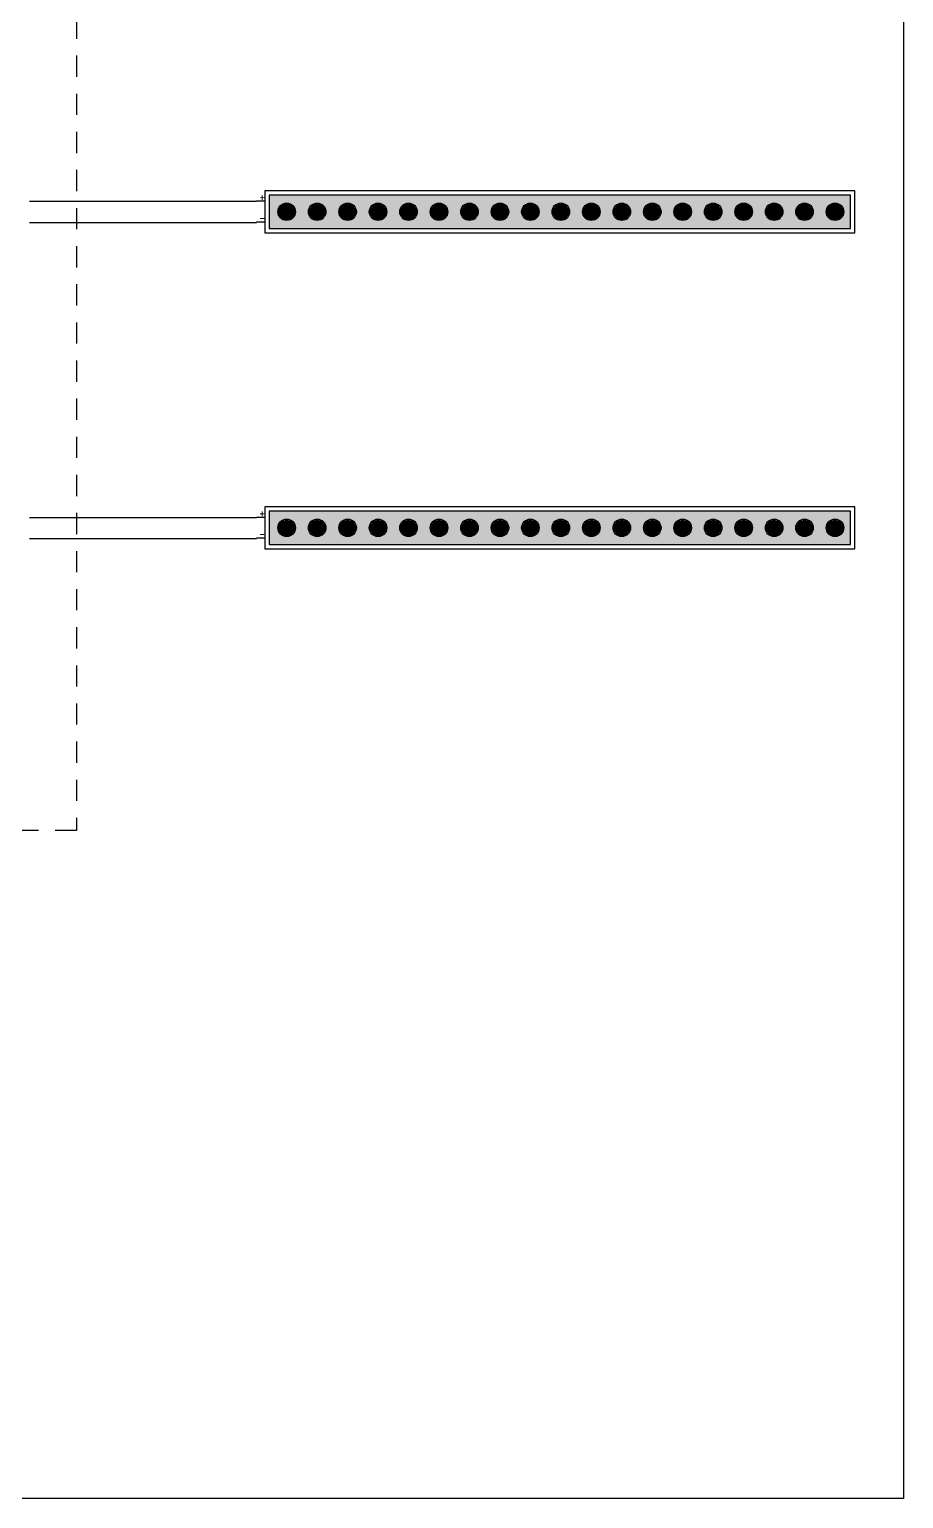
# Model space of a CAD drawing. Header units: millimetres. Extents: x -559267 to 14075, y 0 to 209897.
# Drawn here: x 948.1 to 1025.5, y 0 to 130.1 of the extents above; entities that cross this region are included whole.
import ezdxf

# ---------------------------------------------------------------- set-up
doc = ezdxf.new("R2010")
doc.units = ezdxf.units.MM
doc.linetypes.add('JIS_02_0.7', pattern=[1.35, 0.75, -0.6])
doc.styles.add('Unecom', font='GOST2304A_0.ttf', dxfattribs={"height": 2.5})

# ---------------------------------------------------------------- blocks, each defined once
blk = doc.blocks.new('LED')
at = {"true_color": 0xffffff}
h = blk.add_hatch(color=7, dxfattribs=at)
h.dxf.hatch_style = 1
h.paths.add_polyline_path([(139.9, 1), (139.9, 9), (1, 9), (1, 1)])
h.paths.add_polyline_path([(10.37, 5, -1), (14.56, 5, -1)], flags=16)
h.paths.add_polyline_path([(10.63, 5, -1), (14.29, 5, -1)], flags=0)
h.paths.add_polyline_path([(3.09, 5, -1), (7.28, 5, -1)], flags=16)
h.paths.add_polyline_path([(3.35, 5, -1), (7.02, 5, -1)], flags=0)
h.paths.add_polyline_path([(17.65, 5, -1), (21.83, 5, -1)], flags=16)
h.paths.add_polyline_path([(17.91, 5, -1), (21.57, 5, -1)], flags=0)
h.paths.add_polyline_path([(24.93, 5, -1), (29.11, 5, -1)], flags=16)
h.paths.add_polyline_path([(25.19, 5, -1), (28.85, 5, -1)], flags=0)
h.paths.add_polyline_path([(32.2, 5, -1), (36.39, 5, -1)], flags=16)
h.paths.add_polyline_path([(32.47, 5, -1), (36.13, 5, -1)], flags=0)
h.paths.add_polyline_path([(39.48, 5, -1), (43.67, 5, -1)], flags=16)
h.paths.add_polyline_path([(39.74, 5, -1), (43.4, 5, -1)], flags=0)
h.paths.add_polyline_path([(46.76, 5, -1), (50.94, 5, -1)], flags=16)
h.paths.add_polyline_path([(47.02, 5, -1), (50.68, 5, -1)], flags=0)
h.paths.add_polyline_path([(54.04, 5, -1), (58.22, 5, -1)], flags=16)
h.paths.add_polyline_path([(54.3, 5, -1), (57.96, 5, -1)], flags=0)
h.paths.add_polyline_path([(61.31, 5, -1), (65.5, 5, -1)], flags=16)
h.paths.add_polyline_path([(61.58, 5, -1), (65.24, 5, -1)], flags=0)
h.paths.add_polyline_path([(68.59, 5, -1), (72.78, 5, -1)], flags=16)
h.paths.add_polyline_path([(68.85, 5, -1), (72.51, 5, -1)], flags=0)
h.paths.add_polyline_path([(75.87, 5, -1), (80.05, 5, -1)], flags=16)
h.paths.add_polyline_path([(76.13, 5, -1), (79.79, 5, -1)], flags=0)
h.paths.add_polyline_path([(83.15, 5, -1), (87.33, 5, -1)], flags=16)
h.paths.add_polyline_path([(83.41, 5, -1), (87.07, 5, -1)], flags=0)
h.paths.add_polyline_path([(90.42, 5, -1), (94.61, 5, -1)], flags=16)
h.paths.add_polyline_path([(90.69, 5, -1), (94.35, 5, -1)], flags=0)
h.paths.add_polyline_path([(97.7, 5, -1), (101.89, 5, -1)], flags=16)
h.paths.add_polyline_path([(97.96, 5, -1), (101.62, 5, -1)], flags=0)
h.paths.add_polyline_path([(104.98, 5, -1), (109.16, 5, -1)], flags=16)
h.paths.add_polyline_path([(105.24, 5, -1), (108.9, 5, -1)], flags=0)
h.paths.add_polyline_path([(112.26, 5, -1), (116.44, 5, -1)], flags=16)
h.paths.add_polyline_path([(112.52, 5, -1), (116.18, 5, -1)], flags=0)
h.paths.add_polyline_path([(119.53, 5, -1), (123.72, 5, -1)], flags=16)
h.paths.add_polyline_path([(123.46, 5, -1), (119.8, 5, -1)], flags=0)
h.paths.add_polyline_path([(126.81, 5, -1), (131, 5, -1)], flags=16)
h.paths.add_polyline_path([(130.73, 5, -1), (127.07, 5, -1)], flags=0)
h.paths.add_polyline_path([(134.09, 5, -1), (138.27, 5, -1)], flags=16)
h.paths.add_polyline_path([(138.01, 5, -1), (134.35, 5, -1)], flags=0)
at = {"true_color": 0xf8f6b0}
h = blk.add_hatch(color=51, dxfattribs=at)
h.dxf.hatch_style = 1
h.paths.add_polyline_path([(7.02, 5, 1), (3.35, 5, 1)])
h = blk.add_hatch(color=51, dxfattribs=at)
h.dxf.hatch_style = 1
h.paths.add_polyline_path([(14.29, 5, 1), (10.63, 5, 1)])
h = blk.add_hatch(color=51, dxfattribs=at)
h.dxf.hatch_style = 1
h.paths.add_polyline_path([(21.57, 5, 1), (17.91, 5, 1)])
h = blk.add_hatch(color=51, dxfattribs=at)
h.dxf.hatch_style = 1
h.paths.add_polyline_path([(28.85, 5, 1), (25.19, 5, 1)])
h = blk.add_hatch(color=51, dxfattribs=at)
h.dxf.hatch_style = 1
h.paths.add_polyline_path([(36.13, 5, 1), (32.47, 5, 1)])
h = blk.add_hatch(color=51, dxfattribs=at)
h.dxf.hatch_style = 1
h.paths.add_polyline_path([(43.4, 5, 1), (39.74, 5, 1)])
h = blk.add_hatch(color=51, dxfattribs=at)
h.dxf.hatch_style = 1
h.paths.add_polyline_path([(50.68, 5, 1), (47.02, 5, 1)])
h = blk.add_hatch(color=51, dxfattribs=at)
h.dxf.hatch_style = 1
h.paths.add_polyline_path([(57.96, 5, 1), (54.3, 5, 1)])
h = blk.add_hatch(color=51, dxfattribs=at)
h.dxf.hatch_style = 1
h.paths.add_polyline_path([(65.24, 5, 1), (61.58, 5, 1)])
h = blk.add_hatch(color=51, dxfattribs=at)
h.dxf.hatch_style = 1
h.paths.add_polyline_path([(72.51, 5, 1), (68.85, 5, 1)])
h = blk.add_hatch(color=51, dxfattribs=at)
h.dxf.hatch_style = 1
h.paths.add_polyline_path([(79.79, 5, 1), (76.13, 5, 1)])
h = blk.add_hatch(color=51, dxfattribs=at)
h.dxf.hatch_style = 1
h.paths.add_polyline_path([(87.07, 5, 1), (83.41, 5, 1)])
h = blk.add_hatch(color=51, dxfattribs=at)
h.dxf.hatch_style = 1
h.paths.add_polyline_path([(94.35, 5, 1), (90.69, 5, 1)])
h = blk.add_hatch(color=51, dxfattribs=at)
h.dxf.hatch_style = 1
h.paths.add_polyline_path([(101.62, 5, 1), (97.96, 5, 1)])
h = blk.add_hatch(color=51, dxfattribs=at)
h.dxf.hatch_style = 1
h.paths.add_polyline_path([(108.9, 5, 1), (105.24, 5, 1)])
h = blk.add_hatch(color=51, dxfattribs=at)
h.dxf.hatch_style = 1
h.paths.add_polyline_path([(116.18, 5, 1), (112.52, 5, 1)])
h = blk.add_hatch(color=51, dxfattribs=at)
h.dxf.hatch_style = 1
h.paths.add_polyline_path([(123.46, 5, 1), (119.8, 5, 1)])
h = blk.add_hatch(color=51, dxfattribs=at)
h.dxf.hatch_style = 1
h.paths.add_polyline_path([(130.73, 5, 1), (127.07, 5, 1)])
h = blk.add_hatch(color=51, dxfattribs=at)
h.dxf.hatch_style = 1
h.paths.add_polyline_path([(138.01, 5, 1), (134.35, 5, 1)])
for points in [[(0, 7.5), (-2, 7.5)], [(0, 10), (0, 0), (140.9, 0), (140.9, 10), (0, 10)], [(0, 2.5), (-2, 2.5)]]:
    blk.add_lwpolyline(points)
blk.add_lwpolyline([(1, 9), (1, 1), (139.9, 1), (139.9, 9)], close=True)
for centre, radius in [((5.19, 5), 2.09), ((12.46, 5), 2.09), ((19.74, 5), 2.09), ((27.02, 5), 2.09), ((34.3, 5), 2.09), ((41.57, 5), 2.09), ((48.85, 5), 2.09), ((56.13, 5), 2.09), ((63.41, 5), 2.09), ((70.68, 5), 2.09), ((77.96, 5), 2.09), ((85.24, 5), 2.09), ((92.52, 5), 2.09), ((99.79, 5), 2.09), ((107.07, 5), 2.09), ((114.35, 5), 2.09), ((121.63, 5), 2.09), ((128.9, 5), 2.09), ((136.18, 5), 2.09), ((5.19, 5), 1.83), ((12.46, 5), 1.83), ((19.74, 5), 1.83), ((27.02, 5), 1.83), ((34.3, 5), 1.83), ((41.57, 5), 1.83), ((48.85, 5), 1.83), ((56.13, 5), 1.83), ((63.41, 5), 1.83), ((70.68, 5), 1.83), ((77.96, 5), 1.83), ((85.24, 5), 1.83), ((92.52, 5), 1.83), ((99.79, 5), 1.83), ((107.07, 5), 1.83), ((114.35, 5), 1.83), ((121.63, 5), 1.83), ((128.9, 5), 1.83), ((136.18, 5), 1.83)]:
    blk.add_circle(centre, radius)
at = {"char_height": 2.5, "attachment_point": 1, "style": 'Unecom'}
for s, insert in [('+', (-1.36, 9.88)), ('-', (-1.36, 4.88))]:
    blk.add_mtext_dynamic_manual_height_columns(s, width=4.8882, gutter_width=12.5, heights=[0], dxfattribs=dict(at, insert=insert))
blk = doc.blocks.new('$RECOVER_230809152414-111111')
at = {"color": 40, "linetype": 'JIS_02_0.7', "lineweight": 25, "ltscale": 10, "true_color": 0xf8d731}
blk.add_lwpolyline([(360.26, 382.51), (360.26, 0), (0, 0), (0, 382.51), (360.26, 382.51)], dxfattribs=at)
at = {"color": 1}
for points in [[(343.61, 222.92), (424.04, 222.92)], [(343.61, 110.94), (424.04, 110.94)]]:
    blk.add_lwpolyline(points, dxfattribs=at)
at = {"color": 5}
for points in [[(343.61, 215.39), (424.04, 215.39)], [(343.61, 103.41), (424.04, 103.41)]]:
    blk.add_lwpolyline(points, dxfattribs=at)
at = {"xscale": 1.482165903010609, "yscale": 1.482165903010609, "zscale": 1.482165903010609}
for p in [(427, 211.8), (427, 99.82)]:
    blk.add_blockref('LED', p, dxfattribs=at)

msp = doc.modelspace()

# ---------------------------------------------------------------- linework, layer by layer
at = {"layer": 'Defpoints', "color": 6}
msp.add_lwpolyline([(840, 287), (1025.5, 287), (1025.5, 0), (840, 0), (840, 287)], dxfattribs=at)

# ---------------------------------------------------------------- next in the draw order: block references
at = {"xscale": 0.25, "yscale": 0.25, "zscale": 0.25}
msp.add_blockref('$RECOVER_230809152414-111111', (862.22, 59.17), dxfattribs=at)

doc.saveas('drawing.dxf')
